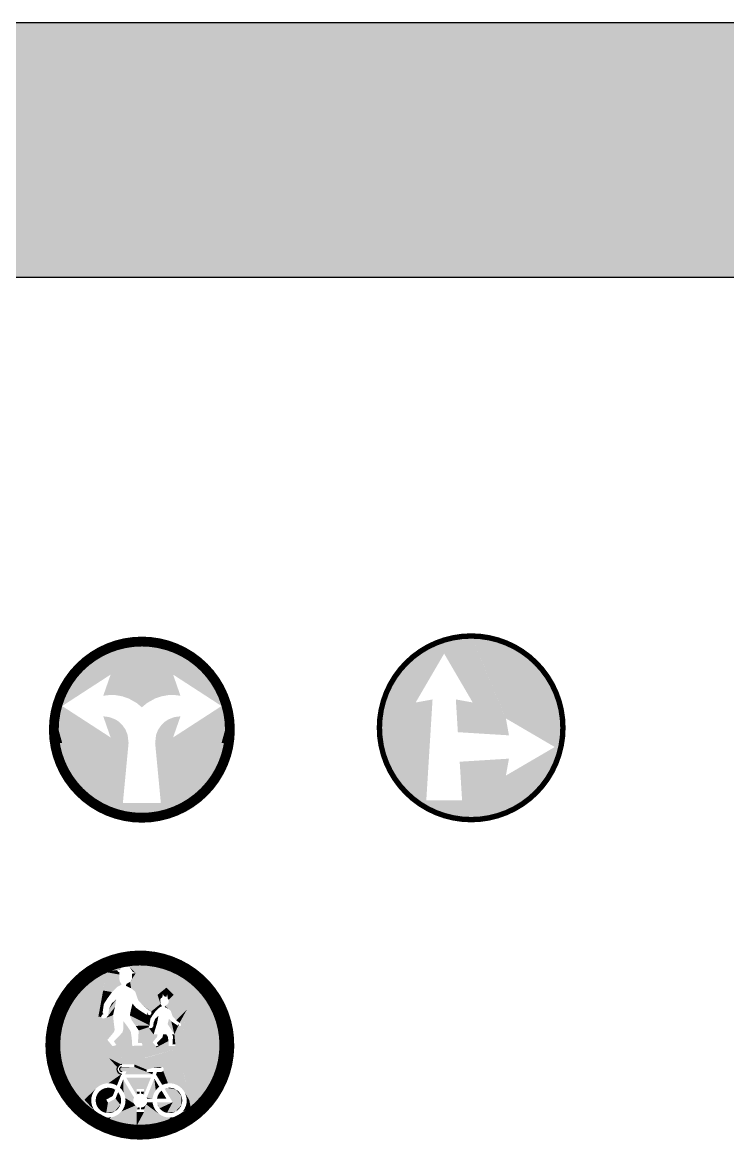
# Model space of a CAD drawing. Extents: x 1216 to 44401, y 2119 to 23617.
# Drawn here: x 29431 to 32336, y 19020 to 23617 of the extents above; entities that cross this region are included whole.
import ezdxf

# ---------------------------------------------------------------- set-up
doc = ezdxf.new("R2010")
doc.units = 0
doc.header["$LTSCALE"] = 10
doc.header["$MEASUREMENT"] = 0
doc.layers.get('0').update_dxf_attribs({"linetype": 'CONTINUOUS'})
doc.layers.add('www.cad-blocks.net', color=7, linetype='CONTINUOUS')

# ---------------------------------------------------------------- blocks, each defined once
blk = doc.blocks.new('C4d')
at = {"color": 5, "linetype": 'CONTINUOUS', "const_width": 36.4}
blk.add_lwpolyline([(-326.2, 326.2, 1), (326.2, 326.2, 1)], format="xyb", close=True, dxfattribs=at)
at = {"color": 5, "linetype": 'CONTINUOUS'}
for points in [[(-115.7, 530.1), (-104.5, 533.2), (-147.6, 617.1), (-138.5, 621.6)], [(-49.2, 441.7), (-49.2, 648.7), (-72.4, 449.6), (-138.5, 621.6)], [(0, 408.8), (0, 652.4), (-19, 424.7), (-49.2, 648.7)], [(-19, 424.7), (-49.2, 648.7), (-49.2, 441.7), (-49.2, 648.7)], [(0, 408.8), (0, 652.4), (19, 424.7), (49.2, 648.7)], [(19, 424.7), (49.2, 648.7), (49.2, 441.7), (49.2, 648.7)], [(49.2, 441.7), (49.2, 648.7), (72.4, 449.6), (138.5, 621.6)], [(115.7, 530.1), (104.5, 533.2), (147.6, 617.1), (138.5, 621.6)], [(-196.9, 477.5), (-196.9, 586.3), (-196.9, 477.5), (-246.1, 540.3)], [(-115.7, 530.1), (-147.6, 617.1), (-196.9, 477.5), (-196.9, 586.3)], [(115.7, 530.1), (147.6, 617.1), (196.9, 477.5), (196.9, 586.3)], [(196.9, 477.5), (196.9, 586.3), (196.9, 477.5), (246.1, 540.3)], [(-196.9, 477.5), (-246.1, 540.3), (-246.1, 445.6), (-290.8, 473.9)], [(196.9, 477.5), (246.1, 540.3), (246.1, 445.6), (290.8, 473.9)], [(-118.3, 454.6), (-115.7, 530.1), (-143.1, 451.8), (-115.7, 530.1)], [(-98.4, 454.1), (-115.7, 530.1), (-118.3, 454.6), (-115.7, 530.1)], [(-72.4, 449.6), (-98.4, 454.1), (-104.5, 533.2), (-115.7, 530.1)], [(72.4, 449.6), (98.4, 454.1), (104.5, 533.2), (115.7, 530.1)], [(98.4, 454.1), (115.7, 530.1), (118.3, 454.6), (115.7, 530.1)], [(118.3, 454.6), (115.7, 530.1), (143.1, 451.8), (115.7, 530.1)], [(-246.1, 445.6), (-290.8, 473.9), (-295.3, 413.6), (-311, 424.7)], [(246.1, 445.6), (290.8, 473.9), (295.3, 413.6), (311, 424.7)], [(-295.3, 413.6), (-295.3, 277.1), (-295.3, 413.6), (-322.5, 375.5)], [(-115.7, 297.2), (-98.4, 277.1), (-295.3, 413.6), (-295.3, 277.1)], [(-121.2, 372.9), (-115.7, 297.2), (-143.1, 375.5), (-115.7, 297.2)], [(-98.4, 364.2), (-115.7, 297.2), (-121.2, 372.9), (-115.7, 297.2)], [(115.7, 297.2), (98.4, 277.1), (295.3, 413.6), (295.3, 277.1)], [(98.4, 364.2), (115.7, 297.2), (121.2, 372.9), (115.7, 297.2)], [(121.2, 372.9), (115.7, 297.2), (143.1, 375.5), (115.7, 297.2)], [(295.3, 413.6), (295.3, 277.1), (295.3, 413.6), (322.5, 375.5)], [(-86.8, 356.7), (-115.7, 297.2), (-98.4, 364.2), (-115.7, 297.2)], [(-73, 344), (-115.7, 297.2), (-86.8, 356.7), (-115.7, 297.2)], [(-60.5, 326.3), (-115.7, 297.2), (-73, 344), (-115.7, 297.2)], [(60.5, 326.3), (115.7, 297.2), (73, 344), (115.7, 297.2)], [(73, 344), (115.7, 297.2), (86.8, 356.7), (115.7, 297.2)], [(86.8, 356.7), (115.7, 297.2), (98.4, 364.2), (115.7, 297.2)], [(-295.3, 277.1), (-308.9, 326.3), (-322.5, 277.1), (-308.9, 326.3)], [(-52.7, 306.9), (-115.7, 297.2), (-60.5, 326.3), (-115.7, 297.2)], [(-49.3, 276.9), (-52.7, 306.9), (-98.4, 277.1), (-115.7, 297.2)], [(49.3, 276.9), (52.7, 306.9), (98.4, 277.1), (115.7, 297.2)], [(52.7, 306.9), (115.7, 297.2), (60.5, 326.3), (115.7, 297.2)], [(295.3, 277.1), (308.9, 326.3), (322.5, 277.1), (308.9, 326.3)], [(-49.2, 277.1), (-290.9, 178.6), (-49.2, 277.1), (-322.5, 277.1)], [(-49.2, 277.1), (-214.2, 80.2), (-49.2, 277.1), (-290.9, 178.6)], [(-70.3, 55.2), (-138.8, 31), (-49.2, 277.1), (-214.2, 80.2)], [(70.3, 55.2), (138.8, 31), (49.2, 277.1), (214.2, 80.2)], [(49.2, 277.1), (214.2, 80.2), (49.2, 277.1), (290.9, 178.6)], [(49.2, 277.1), (290.9, 178.6), (49.2, 277.1), (322.5, 277.1)], [(0, 55.2), (0, 0), (-70.3, 55.2), (-138.8, 31)], [(0, 55.2), (0, 0), (70.3, 55.2), (138.8, 31)]]:
    blk.add_solid(points, dxfattribs=at)
blk = doc.blocks.new('*U210', base_point=(5069.4, 232))
at = {"color": 0}
for points in [[(4835.6, 634.5), (4776.9, 642.7), (4759.6, 643.1)], [(4759.6, 643.1), (4888.4, 337.8), (5069.4, 232)], [(4944.4, 588.5), (4835.6, 634.5), (4759.6, 643.1)], [(4759.6, 643.1), (5069.4, 232), (5084.6, 403)], [(5084.6, 403), (4944.4, 588.5), (4759.6, 643.1)], [(4944.4, 588.5), (4892, 616.3), (4835.6, 634.5)], [(5030.9, 508.1), (4991.2, 552.1), (4944.4, 588.5)], [(5084.6, 403), (5030.9, 508.1), (4944.4, 588.5)], [(5084.6, 403), (5062.4, 457.9), (5030.9, 508.1)], [(5069.4, 232), (5099.2, 285.8), (5084.6, 403)], [(5099.2, 285.8), (5097, 345), (5084.6, 403)], [(5069.4, 232), (5091, 227.1), (5099.2, 285.8)]]:
    blk.add_solid(points, dxfattribs=at)
blk = doc.blocks.new('*U211', base_point=(4899.8, 275.2))
at = {"color": 0}
for points in [[(4759.6, 643.1), (4700.6, 637.9), (4643.3, 622.6)], [(4759.6, 643.1), (4643.3, 622.6), (4765.4, 396.8)], [(4643.3, 622.6), (4659.6, 577.9), (4765.4, 396.8)], [(4899.8, 275.2), (4888.4, 337.8), (4759.6, 643.1)], [(4765.4, 396.8), (4899.8, 275.2), (4759.6, 643.1)]]:
    blk.add_solid(points, dxfattribs=at)
blk = doc.blocks.new('*U212', base_point=(4659.6, 577.9))
at = {"color": 0}
for points in [[(4659.6, 577.9), (4643.3, 622.6), (4589.6, 597.5)], [(4589.6, 597.5), (4499.2, 521.6), (4440.1, 419.4)], [(4553.9, 396.8), (4589.6, 597.5), (4440.1, 419.4)], [(4589.6, 597.5), (4541.1, 563.6), (4499.2, 521.6)], [(4553.9, 396.8), (4659.6, 577.9), (4589.6, 597.5)], [(4499.2, 521.6), (4465.2, 473.1), (4440.1, 419.4)], [(4440.1, 419.4), (4424.8, 362.1), (4419.6, 303.1)], [(4440.1, 419.4), (4419.6, 303.1), (4553.9, 396.8)], [(4419.6, 303.1), (4419.6, 303.1), (4553.9, 396.8)]]:
    blk.add_solid(points, dxfattribs=at)
blk = doc.blocks.new('*U213', base_point=(4419.6, 303.1))
at = {"color": 0}
for points in [[(4419.6, 303.1), (4553.9, 396.8), (4616.5, 408.2)], [(4419.6, 303.1), (4616.5, 408.2), (4580.7, 14)], [(4616.5, 408.2), (4593.3, 34.4), (4580.7, 14)], [(4436.7, 196.7), (4423.1, 254.4), (4419.6, 303.1)], [(4436.7, 196.7), (4419.6, 303.1), (4580.7, 14)], [(4492.6, 92.6), (4460.1, 142.2), (4436.7, 196.7)], [(4580.7, 14), (4492.6, 92.6), (4436.7, 196.7)], [(4580.7, 14), (4533.2, 49.5), (4492.6, 92.6)]]:
    blk.add_solid(points, dxfattribs=at)
blk = doc.blocks.new('*U208', base_point=(4593.3, 34.4))
at = {"color": 0}
for points in [[(4593.3, 34.4), (4580.7, 14), (4633.6, -12.7)], [(4848.8, -25), (4726, 34.4), (4593.3, 34.4)], [(4593.3, 34.4), (4633.6, -12.7), (4749.2, -36.7)], [(4749.2, -36.7), (4848.8, -25), (4593.3, 34.4)], [(4633.6, -12.7), (4690.3, -29.8), (4749.2, -36.7)], [(4749.2, -36.7), (4808.4, -33.4), (4848.8, -25)]]:
    blk.add_solid(points, dxfattribs=at)
blk = doc.blocks.new('*U209', base_point=(4848.8, -25))
at = {"color": 0}
for points in [[(4848.8, -25), (4888.4, 126.3), (5069.4, 232)], [(4848.8, -25), (5069.4, 232), (5072.8, 170.7)], [(5069.4, 232), (5091, 227.1), (5072.8, 170.7)], [(4914.4, 0.4), (4848.8, -25), (5072.8, 170.7)], [(5072.8, 170.7), (5008.6, 71.6), (4914.4, 0.4)], [(5072.8, 170.7), (5045, 118.3), (5008.6, 71.6)], [(5008.6, 71.6), (4964.6, 31.8), (4914.4, 0.4)], [(4914.4, 0.4), (4859.5, -21.9), (4848.8, -25)]]:
    blk.add_solid(points, dxfattribs=at)
blk = doc.blocks.new('C4e')
at = {"color": 5, "linetype": 'CONTINUOUS', "const_width": 20}
blk.add_lwpolyline([(-340, 340, 1), (340, 340, 1)], format="xyb", close=True, dxfattribs=at)
at = {"color": 5, "linetype": 'CONTINUOUS'}
for points in [[(140.1, 312.1), (5.8, 433.7), (-49.3, 323.8), (-56.8, 445.1)], [(140.1, 225.8), (128.7, 163.2), (-42.5, 214.4), (-33.7, 71.3)], [(128.7, 163.2), (-33.7, 71.3), (128.7, 163.2), (89.1, 11.9)]]:
    blk.add_solid(points, dxfattribs=at)
for name, p in [('*U211', (140.1, 312.1)), ('*U210', (309.8, 268.9)), ('*U212', (-100, 614.8)), ('*U213', (-340, 340)), ('*U209', (89.1, 11.9)), ('*U208', (-166.3, 71.3))]:
    blk.add_blockref(name, p, dxfattribs=at)
blk = doc.blocks.new('*U260', base_point=(2887.2, 2074.2))
at = {"color": 0}
for points in [[(3033.8, 2259.6), (2986.4, 2311.6), (2848.9, 2078.3)], [(2921.6, 2148), (3033.8, 2259.6), (2848.9, 2078.3)], [(2921.6, 2148), (3032.3, 2255.2), (3033.8, 2259.6)], [(3055.1, 2276), (3389.5, 2311.6), (2986.4, 2311.6)], [(3050.5, 2275), (3055.1, 2276), (2986.4, 2311.6)], [(3046.2, 2273.2), (3050.5, 2275), (2986.4, 2311.6)], [(3042.3, 2270.7), (3046.2, 2273.2), (2986.4, 2311.6)], [(3038.8, 2267.5), (3042.3, 2270.7), (2986.4, 2311.6)], [(3035.9, 2263.8), (3038.8, 2267.5), (2986.4, 2311.6)], [(3033.8, 2259.6), (3035.9, 2263.8), (2986.4, 2311.6)], [(3128.7, 2261.7), (3050.9, 2259.2), (3046.3, 2252)], [(3128.7, 2261.7), (3046.3, 2252), (3053.8, 2237.7)], [(3050.9, 2259.2), (3048, 2256), (3046.3, 2252)], [(3050.9, 2259.2), (3049.3, 2257.8), (3048, 2256)], [(3128.7, 2261.7), (3054.8, 2261.3), (3050.9, 2259.2)], [(3054.8, 2261.3), (3052.8, 2260.4), (3050.9, 2259.2)], [(3128.7, 2261.7), (3053.8, 2237.7), (3199.3, 2234.2)], [(3128.7, 2261.7), (3056.9, 2261.7), (3054.8, 2261.3)], [(3055.1, 2276), (3058.6, 2276.2), (3389.5, 2311.6)], [(3058.6, 2276.2), (3128.7, 2276.2), (3389.5, 2311.6)], [(3128.7, 2276.2), (3199.3, 2246.8), (3389.5, 2311.6)], [(3128.7, 2276.2), (3128.7, 2261.7), (3199.3, 2234.2)], [(3128.7, 2276.2), (3199.3, 2234.2), (3199.3, 2246.8)], [(3199.3, 2246.8), (3227.5, 2255.7), (3389.5, 2311.6)], [(3227.5, 2255.7), (3287.6, 2262.7), (3389.5, 2311.6)], [(3227.5, 2255.7), (3271.6, 2256.4), (3287.6, 2262.7)], [(3287.6, 2262.7), (3294.2, 2252.8), (3389.5, 2311.6)], [(2921.6, 2148), (3031.7, 2250.5), (3032.3, 2255.2)], [(2921.6, 2148), (3031.9, 2245.8), (3031.7, 2250.5)], [(2921.6, 2148), (3032.9, 2241.2), (3031.9, 2245.8)], [(2921.6, 2148), (3034.7, 2236.9), (3032.9, 2241.2)], [(2921.6, 2148), (3037.2, 2232.9), (3034.7, 2236.9)], [(2921.6, 2148), (2935.3, 2157.6), (3037.2, 2232.9)], [(2935.3, 2157.6), (3040.4, 2229.5), (3037.2, 2232.9)], [(2935.3, 2157.6), (3044.1, 2226.6), (3040.4, 2229.5)], [(2935.3, 2157.6), (3048.3, 2224.5), (3044.1, 2226.6)], [(2935.3, 2157.6), (3052.8, 2223), (3048.3, 2224.5)], [(2935.3, 2157.6), (3057.4, 2222.4), (3052.8, 2223)], [(2935.3, 2157.6), (2950.5, 2164.7), (3057.4, 2222.4)], [(2950.5, 2164.7), (2966.7, 2169.1), (3057.4, 2222.4)], [(2966.7, 2169.1), (2983.4, 2170.5), (3057.4, 2222.4)], [(2983.4, 2170.5), (3000.2, 2169.1), (3057.4, 2222.4)], [(3000.2, 2169.1), (3016.4, 2164.7), (3057.4, 2222.4)], [(3016.4, 2164.7), (3031.4, 2157.7), (3057.4, 2222.4)], [(3046.3, 2252), (3046.1, 2249.8), (3046.2, 2247.6)], [(3046.3, 2252), (3046.2, 2247.6), (3047.5, 2243.5)], [(3046.2, 2247.6), (3046.6, 2245.5), (3047.5, 2243.5)], [(3048, 2256), (3047, 2254.1), (3046.3, 2252)], [(3046.3, 2252), (3047.5, 2243.5), (3053.8, 2237.7)], [(3047.5, 2243.5), (3048.7, 2241.6), (3050.2, 2240)], [(3047.5, 2243.5), (3050.2, 2240), (3053.8, 2237.7)], [(3050.2, 2240), (3051.9, 2238.7), (3053.8, 2237.7)], [(3053.8, 2237.7), (3055.9, 2237), (3058.1, 2236.8)], [(3053.8, 2237.7), (3058.1, 2236.8), (3084.7, 2236.7)], [(3053.8, 2237.7), (3084.7, 2236.7), (3199.3, 2234.2)], [(3058.1, 2236.8), (3058.9, 2236.7), (3084.7, 2236.7)], [(3084.7, 2236.7), (3078.5, 2221.2), (3229.8, 2221.2)], [(3084.7, 2236.7), (3229.8, 2221.2), (3199.3, 2234.2)], [(3229.8, 2221.2), (3234.7, 2234.2), (3199.3, 2234.2)], [(3229.8, 2221.2), (3235, 2234.2), (3234.7, 2234.2)], [(2909.7, 2136.1), (2921.6, 2148), (2848.9, 2078.3)], [(2900.1, 2122.4), (2909.7, 2136.1), (2848.9, 2078.3)], [(3066.5, 2191.4), (3048.1, 2145.5), (3059.5, 2133.2)], [(3066.5, 2191.4), (3059.5, 2133.2), (3068.6, 2119.1)], [(3125.8, 2086.8), (3127.5, 2090.6), (3066.5, 2191.4)], [(3124.1, 2080.1), (3125.8, 2086.8), (3066.5, 2191.4)], [(3123.5, 2073.3), (3124.1, 2080.1), (3066.5, 2191.4)], [(3066.5, 2191.4), (3068.6, 2119.1), (3075.1, 2103.6)], [(3123.6, 2070.2), (3123.5, 2073.3), (3066.5, 2191.4)], [(3066.5, 2191.4), (3075.1, 2103.6), (3078.8, 2087.3)], [(3124.7, 2063.4), (3123.6, 2070.2), (3066.5, 2191.4)], [(3127, 2056.9), (3124.7, 2063.4), (3066.5, 2191.4)], [(3127, 2056.9), (3066.5, 2191.4), (3078.8, 2087.3)], [(2893, 2107.2), (2900.1, 2122.4), (2848.9, 2078.3)], [(2888.6, 2091), (2893, 2107.2), (2848.9, 2078.3)], [(2887.2, 2074.2), (2888.6, 2091), (2848.9, 2078.3)], [(2888.6, 2057.5), (2887.2, 2074.2), (2848.9, 2078.3)], [(2893, 2041.3), (2888.6, 2057.5), (2848.9, 2078.3)], [(2848.9, 2078.3), (2928.7, 1931.8), (2909.7, 2012.4)], [(2900.1, 2026.1), (2893, 2041.3), (2848.9, 2078.3)], [(2848.9, 2078.3), (2909.7, 2012.4), (2900.1, 2026.1)], [(3134.8, 2045.7), (3079.7, 2074.2), (3078.2, 2057.5)], [(3130.4, 2051), (3127, 2056.9), (3078.8, 2087.3)], [(3134.8, 2045.7), (3130.4, 2051), (3078.8, 2087.3)], [(3134.8, 2045.7), (3078.8, 2087.3), (3079.7, 2074.2)], [(2928.7, 1931.8), (2921.6, 2000.5), (2909.7, 2012.4)], [(2928.7, 1931.8), (3140, 2041.2), (3134.8, 2045.7)], [(2928.7, 1931.8), (3134.8, 2045.7), (3031.6, 1990.9)], [(2928.7, 1931.8), (3145.9, 2037.7), (3140, 2041.2)], [(2928.7, 1931.8), (3152.4, 2035.4), (3145.9, 2037.7)], [(2928.7, 1931.8), (3142.2, 2023.7), (3152.4, 2035.4)], [(2928.7, 1931.8), (3142.2, 2008.9), (3142.2, 2023.7)], [(2928.7, 1931.8), (3142.2, 1931.8), (3142.2, 2008.9)], [(3134.8, 2045.7), (3045.3, 2000.5), (3031.6, 1990.9)], [(3134.8, 2045.7), (3057.2, 2012.4), (3045.3, 2000.5)], [(3134.8, 2045.7), (3066.8, 2026.1), (3057.2, 2012.4)], [(3134.8, 2045.7), (3073.9, 2041.3), (3066.8, 2026.1)], [(3134.8, 2045.7), (3078.2, 2057.5), (3073.9, 2041.3)], [(3142.2, 2023.7), (3159.1, 2034.1), (3152.4, 2035.4)], [(3142.2, 2023.7), (3159.1, 2023.7), (3159.1, 2034.1)], [(2928.7, 1931.8), (2935.3, 1990.9), (2921.6, 2000.5)], [(2928.7, 1931.8), (3031.6, 1990.9), (3016.4, 1983.8)], [(2928.7, 1931.8), (2950.5, 1983.8), (2935.3, 1990.9)], [(2928.7, 1931.8), (3016.4, 1983.8), (3000.2, 1979.4)], [(2928.7, 1931.8), (2966.7, 1979.4), (2950.5, 1983.8)], [(2928.7, 1931.8), (3000.2, 1979.4), (2983.4, 1978)], [(2928.7, 1931.8), (2983.4, 1978), (2966.7, 1979.4)]]:
    blk.add_solid(points, dxfattribs=at)
blk = doc.blocks.new('*U255', base_point=(3007.9, 2099))
at = {"color": 0}
for points in [[(2962.3, 2142.3), (2923.5, 2112.8), (2912.2, 2074.2)], [(2971.5, 2079.1), (2962.3, 2142.3), (2912.2, 2074.2)], [(2962.3, 2142.3), (2940.3, 2131), (2923.5, 2112.8)], [(2962.3, 2142.3), (2950.8, 2137.6), (2940.3, 2131)], [(2986.9, 2145.4), (2974.5, 2144.9), (2962.3, 2142.3)], [(3011, 2140), (2986.9, 2145.4), (2962.3, 2142.3)], [(2971.5, 2079.1), (3011, 2140), (2962.3, 2142.3)], [(2971.5, 2079.1), (3007.9, 2099), (3011, 2140)], [(3011, 2140), (2999.2, 2143.8), (2986.9, 2145.4)], [(3007.9, 2099), (3022, 2134.2), (3011, 2140)], [(2923.5, 2112.8), (2913.9, 2090), (2912.2, 2074.2)], [(2913.9, 2090), (2912.2, 2077.7), (2912.2, 2074.2)], [(2981, 2061.5), (2971.5, 2079.1), (2912.2, 2074.2)], [(2912.2, 2074.2), (2913.2, 2061.9), (2916.5, 2049.9)], [(2912.2, 2074.2), (2916.5, 2049.9), (2928.8, 2028.4)], [(2912.2, 2074.2), (2928.8, 2028.4), (2971.1, 2004)], [(2981, 2061.5), (2912.2, 2074.2), (2971.1, 2004)], [(2923.5, 2112.8), (2917.7, 2101.8), (2913.9, 2090)], [(2940.3, 2131), (2931.1, 2122.6), (2923.5, 2112.8)], [(2971.1, 2004), (3050.4, 2049.9), (3023.8, 2084.8)], [(2971.1, 2004), (3023.8, 2084.8), (2981, 2061.5)], [(3038, 2120.1), (3037.9, 2120.2), (3023.8, 2084.8)], [(3050.4, 2049.9), (3038, 2120.1), (3023.8, 2084.8)], [(3050.4, 2098.6), (3045.2, 2109.9), (3038, 2120.1)], [(3054.7, 2074.2), (3050.4, 2098.6), (3038, 2120.1)], [(3050.4, 2049.9), (3054.7, 2074.2), (3038, 2120.1)], [(3054.7, 2074.2), (3053.6, 2086.6), (3050.4, 2098.6)], [(3050.4, 2049.9), (3053.6, 2061.9), (3054.7, 2074.2)], [(3053.6, 2061.9), (3054.7, 2074.2), (3054.7, 2074.2)], [(2916.5, 2049.9), (2921.7, 2038.6), (2928.8, 2028.4)], [(2928.8, 2028.4), (2937.6, 2019.6), (2947.8, 2012.5)], [(2928.8, 2028.4), (2947.8, 2012.5), (2971.1, 2004)], [(2947.8, 2012.5), (2959.1, 2007.3), (2971.1, 2004)], [(2971.1, 2004), (3019.1, 2012.5), (3050.4, 2049.9)], [(2971.1, 2004), (2995.8, 2004), (3019.1, 2012.5)], [(2995.8, 2004), (3007.8, 2007.3), (3019.1, 2012.5)], [(3019.1, 2012.5), (3038, 2028.4), (3050.4, 2049.9)], [(3019.1, 2012.5), (3029.3, 2019.6), (3038, 2028.4)], [(3038, 2028.4), (3045.2, 2038.6), (3050.4, 2049.9)], [(2971.1, 2004), (2983.4, 2003), (2995.8, 2004)]]:
    blk.add_solid(points, dxfattribs=at)
blk = doc.blocks.new('*U258', base_point=(3446.3, 2030.9))
at = {"color": 0}
for points in [[(3446.3, 2030.9), (3423.3, 2074.2), (3421.8, 2057.5)], [(3446.3, 2030.9), (3437, 2077), (3423.3, 2074.2)], [(3327, 1931.8), (3336.5, 1931.8), (3446.3, 2030.9)], [(3327, 1931.8), (3446.3, 2030.9), (3400.8, 2012.4)], [(3400.8, 2012.4), (3388.9, 2000.5), (3327, 1931.8)], [(3446.3, 2030.9), (3410.4, 2026.1), (3400.8, 2012.4)], [(3446.3, 2030.9), (3417.5, 2041.3), (3410.4, 2026.1)], [(3446.3, 2030.9), (3421.8, 2057.5), (3417.5, 2041.3)], [(3388.9, 2000.5), (3375.1, 1990.9), (3327, 1931.8)], [(3375.1, 1990.9), (3359.9, 1983.8), (3327, 1931.8)], [(3359.9, 1983.8), (3343.7, 1979.4), (3327, 1931.8)], [(3343.7, 1979.4), (3327, 1978), (3327, 1931.8)]]:
    blk.add_solid(points, dxfattribs=at)
blk = doc.blocks.new('*U259', base_point=(3231.2, 2064.2))
at = {"color": 0}
for points in [[(3183.5, 2008.9), (3142.2, 2008.9), (3142.2, 1931.8)], [(3183.5, 2008.9), (3142.2, 1931.8), (3310.3, 1979.4)], [(3191.5, 2046.3), (3186.4, 2041.7), (3166.6, 2023.7)], [(3191.5, 2046.3), (3166.6, 2023.7), (3183.5, 2023.7)], [(3186.4, 2041.7), (3180.5, 2038.1), (3166.6, 2023.7)], [(3180.5, 2038.1), (3174.2, 2035.6), (3166.6, 2023.7)], [(3174.2, 2035.6), (3167.4, 2034.2), (3166.6, 2023.7)], [(3167.4, 2034.2), (3166.6, 2034.1), (3166.6, 2023.7)], [(3195.7, 2051.7), (3191.5, 2046.3), (3183.5, 2023.7)], [(3265.1, 2000.5), (3195.7, 2051.7), (3183.5, 2023.7)], [(3183.5, 2023.7), (3183.5, 2008.9), (3294.1, 1983.8)], [(3183.5, 2023.7), (3294.1, 1983.8), (3278.9, 1990.9)], [(3183.5, 2023.7), (3278.9, 1990.9), (3265.1, 2000.5)], [(3183.5, 2008.9), (3310.3, 1979.4), (3294.1, 1983.8)], [(3265.1, 2000.5), (3199, 2057.7), (3195.7, 2051.7)], [(3231.2, 2064.2), (3201.2, 2064.2), (3199, 2057.7)], [(3232.2, 2057.5), (3231.2, 2064.2), (3199, 2057.7)], [(3236.5, 2041.3), (3232.2, 2057.5), (3199, 2057.7)], [(3243.6, 2026.1), (3236.5, 2041.3), (3199, 2057.7)], [(3253.3, 2012.4), (3243.6, 2026.1), (3199, 2057.7)], [(3265.1, 2000.5), (3253.3, 2012.4), (3199, 2057.7)], [(3142.2, 1931.8), (3327, 1978), (3310.3, 1979.4)], [(3142.2, 1931.8), (3327, 1931.8), (3327, 1978)]]:
    blk.add_solid(points, dxfattribs=at)
blk = doc.blocks.new('*U252', base_point=(3084, 2201.2))
at = {"color": 0}
for points in [[(3084, 2201.2), (3141.3, 2106.3), (3147.4, 2109.5)], [(3084, 2201.2), (3147.4, 2109.5), (3142.2, 2122.9)], [(3084, 2201.2), (3142.2, 2122.9), (3142.2, 2137.7)], [(3221.7, 2201.2), (3084, 2201.2), (3142.2, 2137.7)], [(3142.2, 2137.7), (3183.5, 2137.7), (3221.7, 2201.2)], [(3179.8, 2108.9), (3183.8, 2106.6), (3221.7, 2201.2)], [(3183.5, 2122.9), (3179.8, 2108.9), (3221.7, 2201.2)], [(3183.5, 2137.7), (3183.5, 2122.9), (3221.7, 2201.2)], [(3147.4, 2109.5), (3159.1, 2122.9), (3142.2, 2122.9)], [(3147.4, 2109.5), (3153.9, 2111.6), (3159.1, 2122.9)], [(3153.9, 2111.6), (3159.1, 2112.5), (3159.1, 2122.9)], [(3183.5, 2122.9), (3166.6, 2122.9), (3166.6, 2112.5)], [(3183.5, 2122.9), (3166.6, 2112.5), (3173.3, 2111.2)], [(3183.5, 2122.9), (3173.3, 2111.2), (3179.8, 2108.9)]]:
    blk.add_solid(points, dxfattribs=at)
blk = doc.blocks.new('*U257', base_point=(3423.3, 2074.2))
at = {"color": 0}
for points in [[(3389.5, 2311.6), (3294.2, 2252.8), (3291.4, 2238.8)], [(3389.5, 2311.6), (3291.4, 2238.8), (3318.3, 2170.1)], [(3389.5, 2311.6), (3318.3, 2170.1), (3335.1, 2170.2)], [(3389.5, 2311.6), (3335.1, 2170.2), (3351.6, 2167.3)], [(3389.5, 2311.6), (3351.6, 2167.3), (3367.4, 2161.6)], [(3389.5, 2311.6), (3367.4, 2161.6), (3382, 2153.3)], [(3382, 2153.3), (3394.9, 2142.5), (3389.5, 2311.6)], [(3405.7, 2129.7), (3437, 2077), (3389.5, 2311.6)], [(3394.9, 2142.5), (3405.7, 2129.7), (3389.5, 2311.6)], [(3291.4, 2238.8), (3281.3, 2234.2), (3250.7, 2219.8)], [(3291.4, 2238.8), (3250.7, 2219.8), (3318.3, 2170.1)], [(3281.3, 2234.2), (3256.5, 2234.2), (3250.7, 2219.8)], [(3250.7, 2219.8), (3286, 2161.4), (3301.8, 2167.2)], [(3250.7, 2219.8), (3301.8, 2167.2), (3318.3, 2170.1)], [(3405.7, 2129.7), (3414.1, 2115.2), (3437, 2077)], [(3414.1, 2115.2), (3419.9, 2099.4), (3437, 2077)], [(3419.9, 2099.4), (3422.9, 2082.9), (3437, 2077)], [(3422.9, 2082.9), (3423.3, 2074.2), (3437, 2077)]]:
    blk.add_solid(points, dxfattribs=at)
blk = doc.blocks.new('*U253', base_point=(3198.6, 2089.8))
at = {"color": 0}
for points in [[(3241.4, 2196.5), (3198.6, 2089.8), (3231.2, 2084.2)], [(3241.4, 2196.5), (3231.2, 2084.2), (3234.4, 2100.7)], [(3241.4, 2196.5), (3234.4, 2100.7), (3240.4, 2116.4)], [(3240.4, 2116.4), (3249.1, 2130.8), (3241.4, 2196.5)], [(3260.1, 2143.5), (3268.9, 2151), (3241.4, 2196.5)], [(3249.1, 2130.8), (3260.1, 2143.5), (3241.4, 2196.5)], [(3198.6, 2089.8), (3200.7, 2084.2), (3231.2, 2084.2)]]:
    blk.add_solid(points, dxfattribs=at)
blk = doc.blocks.new('*U256', base_point=(3398.3, 2074.2))
at = {"color": 0}
for points in [[(3314.6, 2144.4), (3302.6, 2141.2), (3299.1, 2139.8)], [(3314.6, 2144.4), (3299.1, 2139.8), (3344.7, 2064.2)], [(3339.4, 2144.4), (3327, 2145.5), (3314.6, 2144.4)], [(3362.6, 2136), (3339.4, 2144.4), (3314.6, 2144.4)], [(3394, 2098.6), (3362.6, 2136), (3314.6, 2144.4)], [(3393.1, 2047.6), (3394, 2098.6), (3314.6, 2144.4)], [(3393.1, 2047.6), (3314.6, 2144.4), (3344.7, 2064.2)], [(3362.6, 2136), (3351.4, 2141.2), (3339.4, 2144.4)], [(3381.6, 2120.1), (3372.8, 2128.8), (3362.6, 2136)], [(3394, 2098.6), (3381.6, 2120.1), (3362.6, 2136)], [(3394, 2098.6), (3388.7, 2109.9), (3381.6, 2120.1)], [(3393.1, 2047.6), (3398.2, 2071.8), (3394, 2098.6)], [(3393.1, 2047.6), (3396.7, 2059.5), (3398.2, 2071.8)], [(3398.3, 2074.2), (3397.2, 2086.6), (3394, 2098.6)], [(3398.2, 2071.8), (3398.3, 2074.2), (3394, 2098.6)], [(3344.7, 2064.2), (3256.4, 2064.2), (3259.2, 2052.1)], [(3344.7, 2064.2), (3259.2, 2052.1), (3270.9, 2030.3)], [(3259.2, 2052.1), (3264.1, 2040.7), (3270.9, 2030.3)], [(3344.7, 2064.2), (3270.9, 2030.3), (3312.3, 2004.5)], [(3270.9, 2030.3), (3279.4, 2021.2), (3289.3, 2013.8)], [(3270.9, 2030.3), (3289.3, 2013.8), (3312.3, 2004.5)], [(3289.3, 2013.8), (3300.4, 2008.1), (3312.3, 2004.5)], [(3344.7, 2064.2), (3312.3, 2004.5), (3393.1, 2047.6)], [(3312.3, 2004.5), (3360.5, 2011.3), (3393.1, 2047.6)], [(3312.3, 2004.5), (3337, 2003.7), (3360.5, 2011.3)], [(3337, 2003.7), (3349.1, 2006.5), (3360.5, 2011.3)], [(3360.5, 2011.3), (3380, 2026.6), (3393.1, 2047.6)], [(3360.5, 2011.3), (3370.9, 2018.1), (3380, 2026.6)], [(3380, 2026.6), (3387.5, 2036.5), (3393.1, 2047.6)], [(3312.3, 2004.5), (3324.6, 2003), (3337, 2003.7)]]:
    blk.add_solid(points, dxfattribs=at)
blk = doc.blocks.new('*U254', base_point=(3281.9, 2129.5))
at = {"color": 0}
for points in [[(3257, 2087.6), (3256.4, 2084.2), (3309.3, 2084.2)], [(3265.8, 2110.7), (3260.4, 2099.5), (3257, 2087.6)], [(3265.8, 2110.7), (3257, 2087.6), (3309.3, 2084.2)], [(3281.9, 2129.5), (3273, 2120.8), (3265.8, 2110.7)], [(3309.3, 2084.2), (3281.9, 2129.5), (3265.8, 2110.7)]]:
    blk.add_solid(points, dxfattribs=at)
blk = doc.blocks.new('C9')
at = {"color": 5, "linetype": 'CONTINUOUS', "const_width": 50}
blk.add_lwpolyline([(229.8, 95.2, 1), (-229.8, 554.8, 1)], format="xyb", close=True, dxfattribs=at)
at = {"color": 5, "linetype": 'CONTINUOUS', "const_width": 10}
blk.add_lwpolyline([(212.1, 112.9, 1), (-212.1, 537.1, 1), (212.1, 112.9, 1)], format="xyb", dxfattribs=at)
at = {"color": 5, "linetype": 'CONTINUOUS'}
for radius, start, end in [(17.8, 90, 267.4447), (8.29, 97.7116, 271.2789)]:
    blk.add_arc((-66.9, 235.7), radius, start, end, dxfattribs=at)
for points in [[(-123, 598), (-133.5, 621.3), (-182.9, 593.6)], [(-6.9, 643.7), (-69, 619.2), (-67.2, 614.4)], [(-6.9, 643.7), (-67.2, 614.4), (-38.1, 614.4)], [(-38.1, 614.4), (-15.1, 591.4), (-6.9, 643.7)], [(-15.1, 591.4), (15.1, 621.7), (-6.9, 643.7)], [(-15.1, 591.4), (99, 538.1), (15.1, 621.7)], [(296.6, 371.9), (197.1, 551.6), (12.5, 624.2)], [(12.5, 624.2), (179.9, 457.3), (296.6, 371.9)], [(107.7, 605.4), (57.4, 619.8), (12.5, 624.2)], [(197.1, 551.6), (107.7, 605.4), (12.5, 624.2)], [(-182.9, 593.6), (-263.8, 514.9), (-312.8, 413.2)], [(-165.2, 367.5), (-182.9, 593.6), (-312.8, 413.2)], [(-182.9, 593.6), (-226.8, 557.8), (-263.8, 514.9)], [(-165.2, 367.5), (-123, 598), (-182.9, 593.6)], [(-75.2, 562.3), (-127.7, 572), (-76.2, 586.4), (-123.5, 595)], [(-76.2, 586.4), (-123.5, 595), (-75.2, 593.4), (-123, 598)], [(-67.2, 614.4), (-123, 598), (-69, 619.2), (-123, 598)], [(-72.2, 604.4), (-123, 598), (-67.2, 614.4), (-123, 598)], [(-86.2, 601.4), (-123, 598), (-72.2, 604.4), (-123, 598)], [(-75.2, 593.4), (-123, 598), (-86.2, 601.4), (-123, 598)], [(-38.1, 614.4), (-27.1, 597.4), (-15.1, 591.4)], [(-15.1, 591.4), (-29.1, 570.4), (-36.1, 559.3)], [(-15.1, 591.4), (-36.1, 559.3), (-32.1, 535.3)], [(-32.1, 535.3), (-17.1, 523.3), (-15.1, 591.4)], [(-15.1, 591.4), (-29.1, 589.4), (-29.1, 570.4)], [(-17.1, 523.3), (13.9, 469.3), (-15.1, 591.4)], [(13.9, 469.3), (99, 538.1), (-15.1, 591.4)], [(197.1, 551.6), (154.7, 582.4), (107.7, 605.4)], [(-103.2, 521.3), (-135.9, 527.3), (-84.2, 540.3), (-131.9, 549.1)], [(-84.2, 540.3), (-131.9, 549.1), (-67.2, 549.3), (-129.8, 560.8)], [(-67.2, 549.3), (-129.8, 560.8), (-75.2, 562.3), (-127.7, 572)], [(-36.1, 559.3), (-50.1, 551.3), (-51.1, 544.3)], [(-36.1, 559.3), (-51.1, 544.3), (-32.1, 535.3)], [(99, 538.1), (78.7, 521.6), (85.3, 513.5)], [(101.4, 512.8), (99, 538.1), (85.3, 513.5)], [(101.4, 512.8), (112.8, 524.2), (99, 538.1)], [(262.7, 470.6), (233.4, 514), (197.1, 551.6)], [(296.6, 371.9), (262.7, 470.6), (197.1, 551.6)], [(-263.8, 514.9), (-292.7, 466.2), (-312.8, 413.2)], [(-133.3, 477.3), (-144.7, 479.4), (-121.2, 496.3), (-140.9, 499.9)], [(-121.2, 496.3), (-140.9, 499.9), (-103.2, 521.3), (-135.9, 527.3)], [(-17.1, 523.3), (-6.1, 491.3), (13.9, 469.3)], [(65.8, 511.2), (13.9, 469.3), (42, 449.3)], [(65.8, 511.2), (42, 449.3), (76.8, 477.6)], [(85.3, 513.5), (78.7, 521.6), (65.8, 511.2)], [(65.8, 511.2), (76.8, 497.7), (85.3, 513.5)], [(76.8, 477.6), (76.1, 493.2), (65.8, 511.2)], [(76.1, 493.2), (76.8, 497.7), (65.8, 511.2)], [(76.8, 497.7), (83.2, 502.1), (85.3, 513.5)], [(85.3, 513.5), (97.8, 503.6), (101.4, 512.8)], [(85.3, 513.5), (89.7, 506.4), (97.8, 503.6)], [(101.4, 512.8), (112.8, 524.2), (103.6, 497.8), (121.4, 515.7)], [(103.6, 497.8), (121.4, 515.7), (106.8, 493), (125.4, 511.6)], [(106.8, 493), (125.4, 511.6), (106.7, 482.8), (179.9, 457.3)], [(-138.3, 444.3), (-150.7, 446.5), (-133.3, 477.3), (-144.7, 479.4)], [(-117.2, 434.3), (-92.2, 466.3), (-124.2, 426.2), (-99.2, 436.3)], [(-87.2, 494.3), (-117.2, 434.3), (-87.2, 494.3), (-92.2, 466.3)], [(-87.2, 494.3), (-114.2, 458.3), (-87.2, 494.3), (-117.2, 434.3)], [(-87.2, 494.3), (-104.2, 479.3), (-87.2, 494.3), (-114.2, 458.3)], [(-27.1, 478.4), (-37.1, 435.3), (-27.1, 478.4), (-33.1, 455.3)], [(-14.1, 463.3), (-37.1, 435.3), (-27.1, 478.4), (-37.1, 435.3)], [(-0.1, 453.3), (-37.1, 435.3), (-14.1, 463.3), (-37.1, 435.3)], [(13.9, 469.3), (33, 454.3), (42, 449.3)], [(42, 449.3), (70.9, 463.2), (76.8, 477.6)], [(42, 449.3), (58.5, 450.9), (70.9, 463.2)], [(70.9, 463.2), (82, 469.1), (76.8, 477.6)], [(76.8, 477.6), (76.4, 485.4), (76.1, 493.2)], [(104.8, 460), (93, 470.4), (104.8, 460), (92.4, 465.9)], [(102.2, 475.6), (179.9, 457.3), (93, 470.4), (179.9, 457.3)], [(93, 470.4), (179.9, 457.3), (104.8, 460), (179.9, 457.3)], [(106.7, 482.8), (179.9, 457.3), (102.2, 475.6), (179.9, 457.3)], [(104.8, 460), (179.9, 457.3), (114.5, 452.2), (174.4, 456.8)], [(114.5, 452.2), (174.4, 456.8), (121.7, 431.3), (174.4, 456.8)], [(121.7, 431.3), (174.4, 456.8), (134.7, 417), (174.4, 456.8)], [(134.7, 417), (174.4, 456.8), (147.1, 407.3), (174.4, 456.8)], [(141.7, 312.7), (179.9, 457.3), (151.5, 276.8), (179.9, 457.3)], [(147.1, 407.3), (174.4, 456.8), (153, 404), (179.9, 457.3)], [(179.9, 457.3), (151.5, 276.8), (179.9, 457.3), (189, 91.6)], [(153, 404), (179.9, 457.3), (153, 398.1), (163.5, 395.4)], [(179.9, 457.3), (185.9, 106.8), (189, 91.6)], [(179.9, 457.3), (189, 91.6), (257.4, 170.3)], [(179.9, 457.3), (257.4, 170.3), (296.6, 371.9)], [(296.6, 371.9), (284, 422.7), (262.7, 470.6)], [(-124.2, 426.2), (-99.2, 436.3), (-124.2, 426.2), (-165.2, 367.5)], [(-97.2, 413.2), (-165.2, 367.5), (-99.2, 436.3), (-165.2, 367.5)], [(-144.3, 429.2), (-165.2, 367.5), (-144.3, 429.2), (-153.6, 430.9)], [(-137.3, 423.2), (-165.2, 367.5), (-144.3, 429.2), (-165.2, 367.5)], [(-124.2, 426.2), (-165.2, 367.5), (-137.3, 423.2), (-165.2, 367.5)], [(-144.3, 429.2), (-153.6, 430.9), (-138.3, 439.3), (-151.6, 441.7)], [(-138.3, 439.3), (-151.6, 441.7), (-134.8, 439.3), (-151.5, 442.3)], [(-134.8, 439.3), (-151.5, 442.3), (-138.3, 444.3), (-150.7, 446.5)], [(12.4, 445.3), (0.4, 416.4), (-0.1, 453.3), (-37.1, 435.3)], [(-30.1, 417.2), (35.7, 397.5), (-37.1, 435.3), (38, 397.5)], [(-15.1, 396.2), (35.7, 397.5), (-30.1, 417.2), (35.7, 397.5)], [(25, 437.3), (32.5, 400.3), (12.4, 445.3), (0.4, 416.4)], [(25, 437.3), (29, 447.3), (25, 437.3), (29, 438.3)], [(25, 437.3), (29, 438.3), (25, 437.3), (39, 422.2)], [(39, 422.2), (35.7, 400.8), (25, 437.3), (32.5, 400.3)], [(38, 435.3), (39, 422.2), (29, 438.3), (39, 422.2)], [(42, 440.3), (46.8, 434.6), (38, 435.3), (39, 422.2)], [(42, 449.3), (42, 440.3), (58.5, 450.9), (46.8, 434.6)], [(65.7, 415.1), (51.3, 409.9), (62.9, 403.1), (50.4, 402.1)], [(68.9, 433.3), (57.9, 423.5), (65.7, 415.1), (51.3, 409.9)], [(108, 422.9), (103, 402.5), (116.5, 413.1), (128, 365.2)], [(-312.8, 413.2), (-323.4, 357.5), (-324.1, 300.9)], [(-312.8, 413.2), (-324.1, 300.9), (-296.3, 191.5)], [(-312.8, 413.2), (-296.3, 191.5), (-114.6, 276.8)], [(-114.6, 276.8), (-165.2, 367.5), (-312.8, 413.2)], [(-95.2, 397.7), (-165.2, 367.5), (-97.2, 413.2), (-165.2, 367.5)], [(-93.2, 382.2), (-165.2, 367.5), (-95.2, 397.7), (-165.2, 367.5)], [(-96.2, 373.2), (-165.2, 367.5), (-93.2, 382.2), (-165.2, 367.5)], [(-108.2, 358.7), (-165.2, 367.5), (-96.2, 373.2), (-165.2, 367.5)], [(-60.6, 387.3), (-43.6, 260), (-64.2, 372.2), (-43.6, 260)], [(-60.6, 413.3), (-43.6, 260), (-60.6, 387.3), (-43.6, 260)], [(-44.8, 392.5), (-43.6, 260), (-60.6, 413.3), (-43.6, 260)], [(-33.6, 374.9), (-43.6, 260), (-44.8, 392.5), (-43.6, 260)], [(-30.1, 351.2), (-43.6, 260), (-33.6, 374.9), (-43.6, 260)], [(-4.1, 379.2), (31.8, 391), (-15.1, 396.2), (35.7, 397.5)], [(-7.1, 333.2), (31.8, 391), (-4.1, 379.2), (31.8, 391)], [(7.9, 332.2), (31.8, 391), (-7.1, 333.2), (31.8, 391)], [(9.9, 323.2), (31.8, 391), (7.9, 332.2), (31.8, 391)], [(51, 364.5), (31.8, 391), (9.9, 323.2), (31.8, 391)], [(51, 364.5), (36.4, 387.1), (51, 364.5), (31.8, 391)], [(38, 397.5), (32.5, 400.3), (38, 397.5), (35.7, 400.8)], [(56.9, 383.8), (44.8, 389), (56.9, 383.8), (36.4, 387.1)], [(56.9, 383.8), (36.4, 387.1), (51, 364.5), (36.4, 387.1)], [(56.9, 383.8), (49.4, 394.2), (56.9, 383.8), (44.8, 389)], [(62.9, 403.1), (50.4, 402.1), (56.9, 383.8), (49.4, 394.2)], [(116.5, 413.1), (128, 365.2), (141.9, 396.2), (128, 365.2)], [(141.9, 396.2), (128, 365.2), (141.7, 312.7), (128, 365.2)], [(153, 398.1), (163.5, 395.4), (150.4, 394.9), (141.7, 312.7)], [(144.5, 396.8), (141.9, 396.2), (144.5, 396.8), (141.7, 312.7)], [(150.4, 394.9), (141.7, 312.7), (144.5, 396.8), (141.7, 312.7)], [(144.5, 396.8), (144.5, 402.7), (144.5, 396.8), (141.9, 396.2)], [(-101.2, 321.2), (-103.1, 312.5), (-120.2, 344.2), (-165.2, 367.5)], [(-120.2, 344.2), (-165.2, 367.5), (-108.2, 358.7), (-165.2, 367.5)], [(-62.7, 276.8), (-165.2, 367.5), (-62.7, 276.8), (-114.6, 276.8)], [(-82.2, 353.2), (-43.6, 260), (-96.2, 339.2), (-43.6, 260)], [(-64.2, 372.2), (-43.6, 260), (-82.2, 353.2), (-43.6, 260)], [(-28.1, 322.2), (-43.6, 260), (-30.1, 351.2), (-43.6, 260)], [(107.4, 321.3), (-43.6, 260), (106.1, 340.2), (-43.6, 260)], [(59.8, 320.7), (-43.6, 260), (47.4, 335.7), (-43.6, 260)], [(9.9, 323.2), (47.4, 335.7), (9.9, 323.2), (-43.6, 260)], [(51, 364.5), (64.5, 364.6), (9.9, 323.2), (65, 360.4)], [(9.9, 323.2), (65, 360.4), (9.9, 323.2), (63.1, 354.5)], [(9.9, 323.2), (63.1, 354.5), (9.9, 323.2), (47.4, 335.7)], [(63.1, 332.4), (103.8, 355.6), (63.1, 332.4), (83.9, 353.9)], [(68.9, 323.3), (63.1, 332.4), (106.1, 340.2), (103.8, 355.6)], [(68.9, 323.3), (106.1, 340.2), (68.9, 323.3), (70.2, 321)], [(83.9, 353.9), (103.8, 355.6), (86.2, 363.7), (98.1, 364.9)], [(86.2, 363.7), (98.1, 364.9), (86.2, 363.7), (86.2, 364.8)], [(128, 365.2), (118.7, 365.1), (128, 365.2), (123, 358.4)], [(128, 365.2), (121, 328.5), (128, 365.2), (130.8, 327.8)], [(128, 365.2), (123, 358.4), (128, 365.2), (121, 328.5)], [(128, 365.2), (132.1, 322), (128, 365.2), (141.7, 312.7)], [(128, 365.2), (130.8, 327.8), (128, 365.2), (132.1, 322)], [(257.4, 170.3), (294.8, 267.6), (296.6, 371.9)], [(294.8, 267.6), (300.3, 319.7), (296.6, 371.9)], [(-324.1, 300.9), (-315, 245), (-296.3, 191.5)], [(-86.9, 325.1), (-101.2, 321.2), (-43.6, 260), (-103.1, 312.5)], [(9.9, 323.2), (-43.6, 260), (-28.1, 322.2), (-43.6, 260)], [(132.1, 322), (141.7, 312.7), (107.4, 321.3), (-43.6, 260)], [(59.8, 320.7), (62, 316.6), (59.8, 320.7), (-43.6, 260)], [(18.4, 276.8), (141.7, 312.7), (15.6, 276.8), (151.5, 276.8)], [(68.9, 323.3), (70.2, 321), (59.8, 320.7), (62, 316.6)], [(-296.3, 191.5), (-246.1, 112.7), (-114.6, 276.8)], [(-246.1, 112.7), (-205.4, 122.8), (-114.6, 276.8)], [(257.4, 170.3), (280.4, 217.3), (294.8, 267.6)], [(-296.3, 191.5), (-268.6, 142.1), (-246.1, 112.7)], [(189, 91.6), (226.6, 127.9), (257.4, 170.3)], [(-205.4, 122.8), (-179, 74.5), (-205.4, 122.8), (-258, 127.4)]]:
    blk.add_solid(points, dxfattribs=at)
at = {"color": 5, "linetype": 'CONTINUOUS', "xscale": 0.6599999999998545, "yscale": 0.6600000000000819, "zscale": 0.66}
for name, p in [('*U260', (-180.1, 120.2)), ('*U257', (173.7, 120.2)), ('*U255', (-100.4, 136.5)), ('*U252', (-50.2, 204)), ('*U253', (25.5, 130.4)), ('*U256', (157.2, 120.2)), ('*U254', (80.5, 156.6)), ('*U259', (47, 113.6)), ('*U258', (189, 91.6))]:
    blk.add_blockref(name, p, dxfattribs=at)
blk = doc.blocks.new('FORMAT')
at = {"true_color": 0x546d8e}
h = blk.add_hatch(color=155, dxfattribs=at)
h.set_gradient(color1=(68, 68, 68), color2=(84, 109, 142), tint=1)
h.paths.add_polyline_path([(4944.5, 23356.7), (4944.5, 22308.8), (44401.1, 22308.8), (44401.1, 23356.7)])
at = {"color": 155, "true_color": 0x546d8e}
for p, q in [((4944.5, 23356.7), (44401.1, 23356.7)), ((4944.5, 22308.8), (44401.1, 22308.8))]:
    blk.add_line(p, q, dxfattribs=at)

msp = doc.modelspace()

# ---------------------------------------------------------------- block references
at = {"linetype": 'CONTINUOUS', "xscale": 1.111111111111, "yscale": 1.111111111111, "zscale": 1.111111111111}
for name, p in [('C4e', (31279.5, 20336.8)), ('C4d', (29923.6, 20344.6)), ('C9', (29915.3, 19048))]:
    msp.add_blockref(name, p, dxfattribs=at)
at = {"layer": 'www.cad-blocks.net'}
msp.add_blockref('FORMAT', (0, 260.3), dxfattribs=at)

doc.saveas('drawing.dxf')
